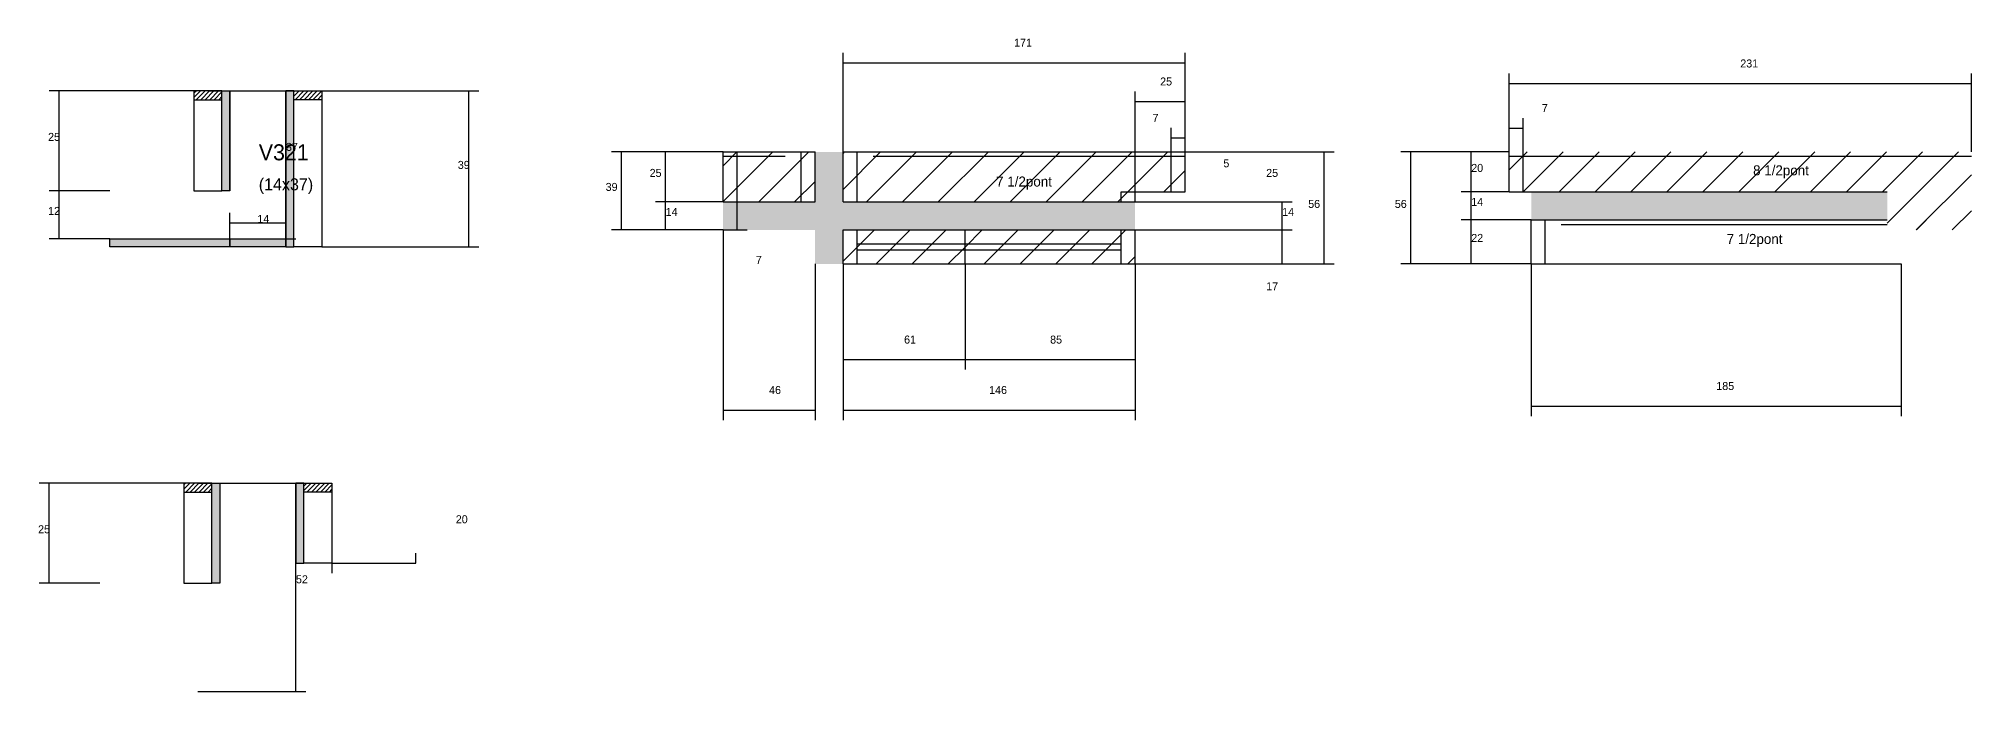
# Model space of a CAD drawing. Header units: metres. Extents: x 926 to 2758, y -5869 to -5529.
# Drawn here: x 1792 to 2758, y -5869 to -5543 of the extents above; entities that cross this region are included whole.
import ezdxf

# ---------------------------------------------------------------- set-up
doc = ezdxf.new("R2010")
doc.units = ezdxf.units.M
for name, color, linetype in [('COTA', 4, 'Continuous'), ('Cota Seção (2x)', 4, 'Continuous'), ('Hachura', 253, 'Continuous'), ('Madeira', 126, 'Continuous'), ('NOMENCLATURA', 7, 'Continuous'), ('Painéis', 200, 'Continuous'), ('SARR_2.2x7', 40, 'Continuous'), ('Texto Seção', 7, 'Continuous')]:
    doc.layers.add(name, color=color, linetype=linetype)

msp = doc.modelspace()

# ---------------------------------------------------------------- hatches: boundary and pattern name
at = {"layer": 'COTA'}
h = msp.add_hatch(dxfattribs=at)
h.set_pattern_fill('AR-CONC', scale=0.03)
h.paths.add_polyline_path([(2194.3, -5624.8), (2194.3, -5599.8), (2180.3, -5599.8), (2180.3, -5624.8), (2134.3, -5624.8), (2134.3, -5638.8), (2180.3, -5638.8), (2180.3, -5655.8), (2194.3, -5655.8), (2194.3, -5638.8), (2340.3, -5638.8), (2340.3, -5624.8)])
h = msp.add_hatch(dxfattribs=at)
h.set_pattern_fill('AR-CONC', scale=0.03)
h.paths.add_polyline_path([(2716.3, -5633.8), (2716.3, -5619.8), (2538.3, -5619.8), (2538.3, -5633.8)])
at = {"layer": 'Hachura'}
h = msp.add_hatch(dxfattribs=at)
h.set_pattern_fill('ANSI31', scale=0.5)
h.paths.add_polyline_path([(1883.8, -5573.7), (1883.8, -5569.3), (1883.8, -5569.3), (1869.8, -5569.3), (1869.8, -5569.3), (1869.8, -5573.7), (1869.8, -5573.7), (1883.8, -5573.7)])
h = msp.add_hatch(color=8, dxfattribs=at)
h.dxf.hatch_style = 1
h.paths.add_polyline_path([(1883.8, -5569.3), (1887.8, -5569.3), (1887.8, -5619.3), (1883.8, -5619.3)])
h = msp.add_hatch(color=8, dxfattribs=at)
h.dxf.hatch_style = 1
h.paths.add_polyline_path([(1915.8, -5569.3), (1919.8, -5569.3), (1919.8, -5569.3), (1919.8, -5647.3), (1919.8, -5647.3), (1915.8, -5647.3), (1915.8, -5647.3), (1915.8, -5569.3)])
h = msp.add_hatch(dxfattribs=at)
h.set_pattern_fill('ANSI31', scale=0.5)
h.paths.add_polyline_path([(1919.8, -5573.7), (1919.8, -5569.3), (1919.8, -5569.3), (1933.8, -5569.3), (1933.8, -5569.3), (1933.8, -5573.7), (1933.8, -5573.7), (1919.8, -5573.7)])
h = msp.add_hatch(dxfattribs=at)
h.set_pattern_fill('ANSI31', scale=4)
h.paths.add_polyline_path([(2180.3, -5599.8), (2134.3, -5599.8), (2134.3, -5624.8), (2180.3, -5624.8)])
h = msp.add_hatch(dxfattribs=at)
h.set_pattern_fill('ANSI31', scale=4)
h.paths.add_polyline_path([(2340.3, -5624.8), (2340.3, -5619.8), (2365.3, -5619.8), (2365.3, -5599.8), (2194.3, -5599.8), (2194.3, -5624.8)])
h = msp.add_hatch(dxfattribs=at)
h.set_pattern_fill('ANSI31', scale=4)
h.paths.add_polyline_path([(2527.3, -5599.8), (2527.3, -5619.8), (2716.3, -5619.8), (2716.3, -5638.8), (2758.3, -5638.8), (2758.3, -5599.8)])
h = msp.add_hatch(dxfattribs=at)
h.set_pattern_fill('ANSI31', scale=4)
h.paths.add_polyline_path([(2740.6, -5638.7), (2740.6, -5619.9), (2740.6, -5619.9), (2725.6, -5619.9), (2725.6, -5619.9), (2725.6, -5638.7), (2725.6, -5638.7), (2740.6, -5638.7)])
h = msp.add_hatch(dxfattribs=at)
h.set_pattern_fill('ANSI31', scale=4)
h.paths.add_polyline_path([(2194.3, -5638.8), (2194.3, -5655.8), (2255.3, -5655.8), (2255.3, -5638.8)])
h = msp.add_hatch(dxfattribs=at)
h.set_pattern_fill('ANSI31', scale=4)
h.paths.add_polyline_path([(2340.3, -5655.8), (2340.3, -5638.8), (2255.3, -5638.8), (2255.3, -5655.8)])
h = msp.add_hatch(color=8, dxfattribs=at)
h.dxf.hatch_style = 1
h.paths.add_polyline_path([(1827.8, -5647.3), (1827.8, -5643.3), (1827.8, -5643.3), (1887.8, -5643.3), (1887.8, -5643.3), (1887.8, -5647.3), (1887.8, -5647.3), (1827.8, -5647.3)])
h = msp.add_hatch(color=8, dxfattribs=at)
h.dxf.hatch_style = 1
h.paths.add_polyline_path([(1887.8, -5647.3), (1887.8, -5643.3), (1887.8, -5643.3), (1915.8, -5643.3), (1915.8, -5643.3), (1915.8, -5647.3), (1915.8, -5647.3), (1887.8, -5647.3)])
h = msp.add_hatch(dxfattribs=at)
h.set_pattern_fill('ANSI31', scale=0.5)
h.paths.add_polyline_path([(1878.8, -5769.8), (1878.8, -5765.4), (1878.8, -5765.4), (1864.8, -5765.4), (1864.8, -5765.4), (1864.8, -5769.8), (1864.8, -5769.8), (1878.8, -5769.8)])
h = msp.add_hatch(color=8, dxfattribs=at)
h.dxf.hatch_style = 1
h.paths.add_polyline_path([(1878.8, -5765.4), (1882.8, -5765.4), (1882.8, -5815.4), (1878.8, -5815.4)])
h = msp.add_hatch(color=8, dxfattribs=at)
h.dxf.hatch_style = 1
h.paths.add_polyline_path([(1924.8, -5765.4), (1920.8, -5765.4), (1920.8, -5765.4), (1920.8, -5805.4), (1920.8, -5805.4), (1924.8, -5805.4), (1924.8, -5805.4), (1924.8, -5765.4)])
h = msp.add_hatch(dxfattribs=at)
h.set_pattern_fill('ANSI31', scale=0.5)
h.paths.add_polyline_path([(1924.8, -5769.8), (1924.8, -5765.4), (1924.8, -5765.4), (1938.8, -5765.4), (1938.8, -5765.4), (1938.8, -5769.8), (1938.8, -5769.8), (1924.8, -5769.8)])

# ---------------------------------------------------------------- linework, layer by layer
at = {"layer": 'COTA'}
for p, q in [((2194.3, -5599.8), (2194.3, -5550.2)), ((2194.3, -5555.2), (2365.3, -5555.2)), ((2365.3, -5599.8), (2365.3, -5550.2)), ((2527.3, -5599.8), (2527.3, -5560.6)), ((2758.3, -5599.8), (2758.3, -5560.6)), ((1869.8, -5569.3), (1797.4, -5569.3)), ((1802.4, -5619.3), (1802.4, -5569.3)), ((1933.8, -5569.3), (2012.2, -5569.3)), ((2007.2, -5647.3), (2007.2, -5569.3)), ((2340.3, -5619.8), (2340.3, -5569.6)), ((2365.3, -5599.8), (2365.3, -5569.6)), ((2527.3, -5565.6), (2758.3, -5565.6)), ((2340.3, -5574.6), (2365.3, -5574.6)), ((2527.3, -5599.8), (2527.3, -5582.9)), ((2534.3, -5599.8), (2534.3, -5582.9)), ((2358.3, -5599.8), (2358.3, -5587.8)), ((2358.3, -5592.8), (2365.3, -5592.8)), ((2365.3, -5599.8), (2365.3, -5587.8)), ((2527.3, -5587.9), (2534.3, -5587.9)), ((2134.3, -5599.8), (2078.6, -5599.8)), ((2083.6, -5638.8), (2083.6, -5599.8)), ((2134.3, -5599.8), (2100.6, -5599.8)), ((2105.6, -5624.8), (2105.6, -5599.8)), ((2340.3, -5624.8), (2340.3, -5594.8)), ((2340.3, -5599.8), (2365.3, -5599.8)), ((2365.3, -5599.8), (2365.3, -5594.8)), ((2365.3, -5599.8), (2439.8, -5599.8)), ((2434.8, -5655.8), (2434.8, -5599.8)), ((2527.3, -5599.8), (2473.1, -5599.8)), ((2478.1, -5655.8), (2478.1, -5599.8)), ((2527.3, -5599.8), (2503.3, -5599.8)), ((2508.3, -5619.8), (2508.3, -5599.8)), ((1827.8, -5619.3), (1797.4, -5619.3)), ((1827.8, -5619.3), (1797.4, -5619.3)), ((1802.4, -5643.3), (1802.4, -5619.3)), ((2340.3, -5624.8), (2340.3, -5614.8)), ((2340.3, -5619.8), (2365.3, -5619.8)), ((2365.3, -5619.8), (2365.3, -5614.8)), ((2527.3, -5619.8), (2503.3, -5619.8)), ((2527.3, -5619.8), (2503.3, -5619.8)), ((2508.3, -5633.8), (2508.3, -5619.8)), ((2134.3, -5624.8), (2100.6, -5624.8)), ((2134.3, -5624.8), (2100.6, -5624.8)), ((2105.6, -5638.8), (2105.6, -5624.8)), ((2141.3, -5638.8), (2141.3, -5624.8)), ((2141.3, -5624.8), (2146.3, -5624.8)), ((2340.3, -5624.8), (2418.8, -5624.8)), ((2413.8, -5638.8), (2413.8, -5624.8)), ((2134.3, -5638.8), (2078.6, -5638.8)), ((2134.3, -5638.8), (2100.6, -5638.8)), ((2134.3, -5638.8), (2134.3, -5733.8)), ((2134.3, -5638.8), (2146.3, -5638.8)), ((2340.3, -5638.8), (2418.8, -5638.8)), ((2340.3, -5638.8), (2418.8, -5638.8)), ((2413.8, -5655.8), (2413.8, -5638.8)), ((2538.3, -5633.8), (2503.3, -5633.8)), ((2538.3, -5633.8), (2503.3, -5633.8)), ((2508.3, -5655.8), (2508.3, -5633.8)), ((1827.8, -5643.3), (1797.4, -5643.3)), ((1933.8, -5647.3), (2012.2, -5647.3)), ((2180.3, -5655.8), (2180.3, -5733.8)), ((2194.3, -5655.8), (2194.3, -5708.6)), ((2194.3, -5655.8), (2194.3, -5733.8)), ((2255.3, -5655.8), (2255.3, -5708.6)), ((2255.3, -5655.8), (2255.3, -5708.6)), ((2340.3, -5655.8), (2340.3, -5708.6)), ((2340.3, -5655.8), (2340.3, -5733.8)), ((2340.3, -5655.8), (2418.8, -5655.8)), ((2340.3, -5655.8), (2439.8, -5655.8)), ((2538.3, -5655.8), (2473.1, -5655.8)), ((2538.3, -5655.8), (2503.3, -5655.8)), ((2538.3, -5655.8), (2538.3, -5731.8)), ((2723.3, -5655.8), (2723.3, -5731.8)), ((2194.3, -5703.6), (2255.3, -5703.6)), ((2255.3, -5703.6), (2340.3, -5703.6)), ((2134.3, -5728.8), (2180.3, -5728.8)), ((2194.3, -5728.8), (2340.3, -5728.8)), ((2538.3, -5726.8), (2723.3, -5726.8)), ((1864.8, -5765.4), (1792.4, -5765.4)), ((1797.4, -5815.4), (1797.4, -5765.4)), ((1938.8, -5765.4), (1938.8, -5810.4)), ((1938.8, -5805.4), (1980.8, -5805.4)), ((1980.8, -5805.4), (1980.8, -5800.4)), ((1822.8, -5815.4), (1792.4, -5815.4))]:
    msp.add_line(p, q, dxfattribs=at)
at = {"layer": 'Cota Seção (2x)'}
for p, q in [((1876.8, -5569.3), (1920.8, -5569.3)), ((1915.8, -5643.3), (1915.8, -5569.3)), ((1887.8, -5643.3), (1887.8, -5630.3)), ((1915.8, -5643.3), (1915.8, -5630.3)), ((1887.8, -5635.3), (1915.8, -5635.3)), ((1876.8, -5643.3), (1920.8, -5643.3)), ((1871.8, -5765.4), (1925.8, -5765.4)), ((1920.8, -5869.4), (1920.8, -5765.4)), ((1871.8, -5869.4), (1925.8, -5869.4))]:
    msp.add_line(p, q, dxfattribs=at)
at = {"layer": 'Madeira'}
for points in [[(1883.8, -5573.7), (1883.8, -5569.3), (1869.8, -5569.3), (1869.8, -5573.7)], [(1883.8, -5569.3), (1869.8, -5569.3), (1869.8, -5619.3), (1883.8, -5619.3)], [(1919.8, -5573.7), (1919.8, -5569.3), (1933.8, -5569.3), (1933.8, -5573.7)], [(1919.8, -5569.3), (1933.8, -5569.3), (1933.8, -5647.3), (1919.8, -5647.3)], [(1878.8, -5769.8), (1878.8, -5765.4), (1864.8, -5765.4), (1864.8, -5769.8)], [(1878.8, -5765.4), (1864.8, -5765.4), (1864.8, -5815.4), (1878.8, -5815.4)], [(1924.8, -5769.8), (1924.8, -5765.4), (1938.8, -5765.4), (1938.8, -5769.8)], [(1924.8, -5765.4), (1938.8, -5765.4), (1938.8, -5805.4), (1924.8, -5805.4)]]:
    msp.add_lwpolyline(points, close=True, dxfattribs=at)
at = {"layer": 'Painéis'}
for p, q in [((1887.8, -5619.3), (1887.8, -5569.3)), ((1915.8, -5647.3), (1915.8, -5569.3)), ((2134.3, -5599.8), (2180.3, -5599.8)), ((2134.3, -5624.8), (2134.3, -5599.8)), ((2180.3, -5624.8), (2180.3, -5599.8)), ((2194.3, -5599.8), (2365.3, -5599.8)), ((2194.3, -5624.8), (2194.3, -5599.8)), ((2365.3, -5619.8), (2365.3, -5599.8)), ((2527.3, -5619.8), (2527.3, -5599.8)), ((2340.3, -5619.8), (2365.3, -5619.8)), ((2340.3, -5624.8), (2340.3, -5619.8)), ((2527.3, -5619.8), (2716.3, -5619.8)), ((2134.3, -5624.8), (2180.3, -5624.8)), ((2194.3, -5624.8), (2340.3, -5624.8)), ((2194.3, -5638.8), (2340.3, -5638.8)), ((2194.3, -5655.8), (2194.3, -5638.8)), ((2255.3, -5655.8), (2255.3, -5638.8)), ((2340.3, -5655.8), (2340.3, -5638.8)), ((2538.3, -5633.8), (2716.3, -5633.8)), ((2538.3, -5655.8), (2538.3, -5633.8)), ((1827.8, -5643.3), (1887.8, -5643.3)), ((1827.8, -5647.3), (1827.8, -5643.3)), ((1887.8, -5643.3), (1915.8, -5643.3)), ((1887.8, -5647.3), (1887.8, -5643.3)), ((1915.8, -5647.3), (1915.8, -5643.3)), ((2194.3, -5655.8), (2340.3, -5655.8)), ((2538.3, -5655.8), (2723.3, -5655.8))]:
    msp.add_line(p, q, dxfattribs=at)
for points in [[(1883.8, -5569.3), (1887.8, -5569.3), (1887.8, -5619.3), (1883.8, -5619.3)], [(1919.8, -5569.3), (1915.8, -5569.3), (1915.8, -5647.3), (1919.8, -5647.3)], [(1827.8, -5647.3), (1827.8, -5643.3), (1887.8, -5643.3), (1887.8, -5647.3)], [(1887.8, -5647.3), (1887.8, -5643.3), (1915.8, -5643.3), (1915.8, -5647.3)], [(1878.8, -5765.4), (1882.8, -5765.4), (1882.8, -5815.4), (1878.8, -5815.4)], [(1924.8, -5765.4), (1920.8, -5765.4), (1920.8, -5805.4), (1924.8, -5805.4)]]:
    msp.add_lwpolyline(points, close=True, dxfattribs=at)
at = {"layer": 'SARR_2.2x7'}
for p, q in [((2134.3, -5602), (2165.3, -5602)), ((2141.3, -5624.8), (2141.3, -5599.8)), ((2173.3, -5624.8), (2173.3, -5599.8)), ((2201.3, -5624.8), (2201.3, -5599.8)), ((2209.3, -5602), (2365.3, -5602)), ((2358.3, -5619.8), (2358.3, -5599.8)), ((2527.3, -5602), (2758.3, -5602)), ((2534.3, -5619.8), (2534.3, -5599.8)), ((2333.3, -5624.8), (2333.3, -5619.8)), ((2333.3, -5619.8), (2340.3, -5619.8)), ((2201.3, -5655.8), (2201.3, -5638.8)), ((2333.3, -5655.8), (2333.3, -5638.8)), ((2545.3, -5655.8), (2545.3, -5633.8)), ((2553.3, -5636), (2716.3, -5636)), ((2201.3, -5645.8), (2255.3, -5645.8)), ((2201.3, -5648.8), (2255.3, -5648.8)), ((2255.3, -5645.8), (2333.3, -5645.8)), ((2255.3, -5648.8), (2333.3, -5648.8))]:
    msp.add_line(p, q, dxfattribs=at)

# ---------------------------------------------------------------- texts
at = {"layer": 'COTA'}
for s, p in [('171', (2279.8, -5547.2)), ('231', (2642.8, -5557.6)), ('25', (2352.8, -5566.6)), ('7', (2349, -5584.8)), ('7', (2543.6, -5579.9)), ('25', (1796.9, -5594.3)), ('5', (2384.4, -5607.5)), ('39', (2001.7, -5608.3)), ('25', (2097.6, -5612.3)), ('25', (2405.8, -5612.3)), ('20', (2508.3, -5609.8)), ('39', (2075.6, -5619.3)), ('14', (2508.3, -5626.8)), ('12', (1796.9, -5631.3)), ('14', (2105.6, -5631.8)), ('14', (2413.8, -5631.8)), ('56', (2426.8, -5627.8)), ('56', (2470.1, -5627.8)), ('22', (2508.3, -5644.8)), ('7', (2150.7, -5655.8)), ('17', (2405.8, -5669)), ('61', (2224.8, -5695.6)), ('85', (2297.8, -5695.6)), ('46', (2157.3, -5720.8)), ('146', (2267.3, -5720.8)), ('185', (2630.8, -5718.8)), ('25', (1791.9, -5790.4)), ('20', (2000.7, -5785.4))]:
    msp.add_text(s, height=4, dxfattribs=at).set_placement(p)
at = {"layer": 'Cota Seção (2x)'}
for s, p in [('37', (1915.8, -5599.3)), ('14', (1901.5, -5635.3)), ('52', (1920.8, -5815.4))]:
    msp.add_text(s, height=4, dxfattribs=at).set_placement(p)
at = {"layer": 'NOMENCLATURA'}
for s, p in [('7 1/2pont', (2270.8, -5617.1)), ('8 1/2pont', (2649.2, -5611.5)), ('7 1/2pont', (2636, -5645.8))]:
    msp.add_text(s, height=5, dxfattribs=at).set_placement(p)
at = {"layer": 'Texto Seção'}
for s, height, p in [('V321', 8, (1902.2, -5604)), ('(14x37)', 6, (1902.2, -5619))]:
    msp.add_text(s, height=height, dxfattribs=at).set_placement(p)

doc.saveas('drawing.dxf')
